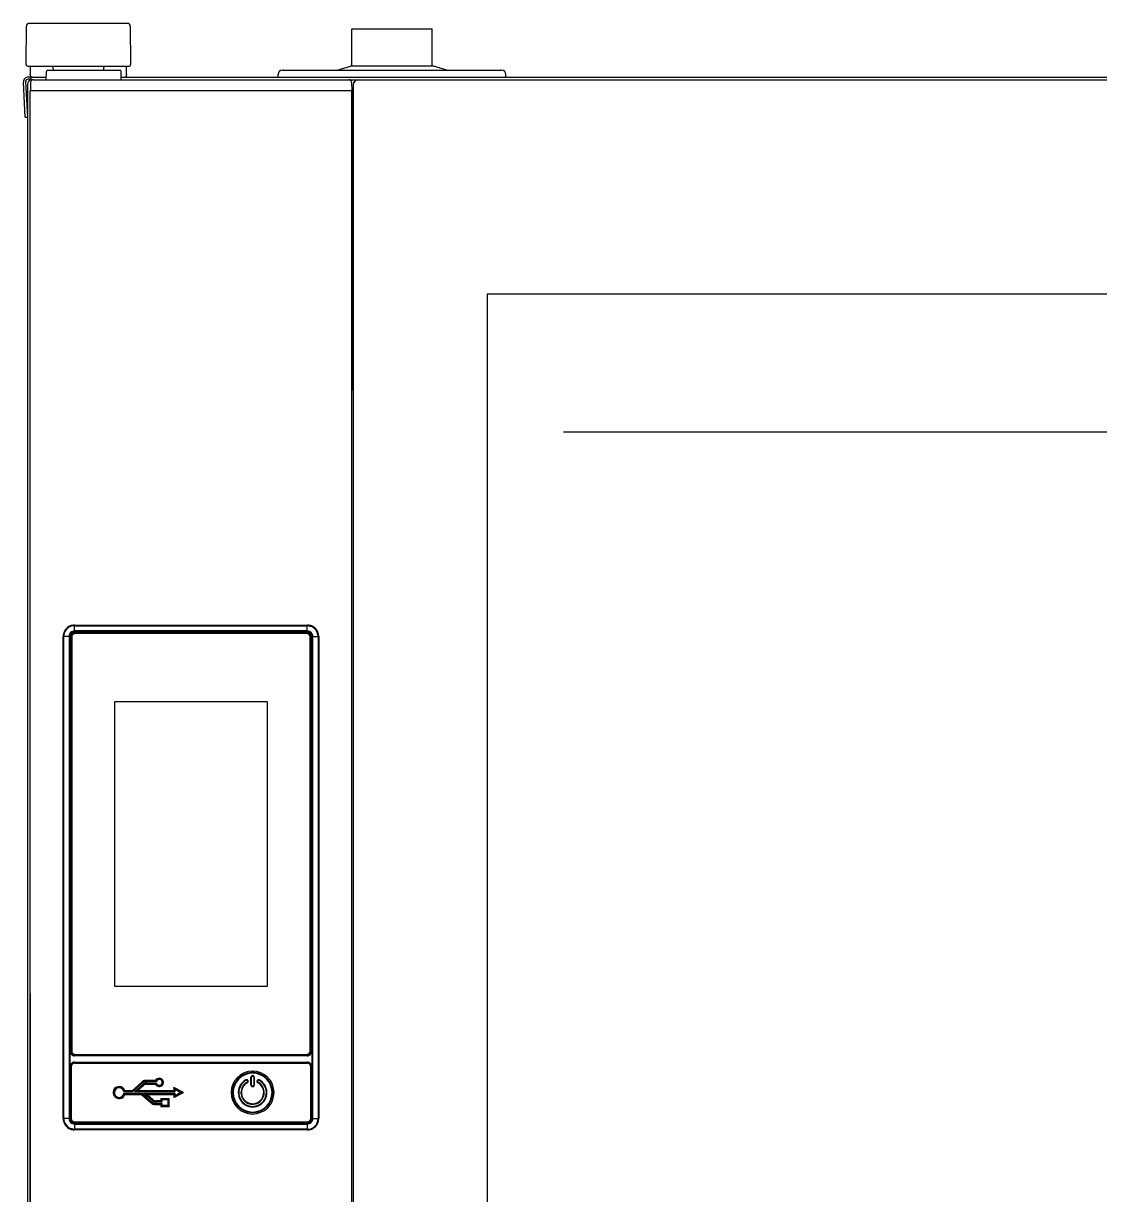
# Model space of a CAD drawing. Header units: millimetres. Extents: x 13025 to 18152, y 3757 to 7714.
# Drawn here: x 15912.5 to 16314, y 6126.8 to 6563.8 of the extents above; entities that cross this region are included whole.
import ezdxf

# ---------------------------------------------------------------- set-up
doc = ezdxf.new("R2010")
doc.units = ezdxf.units.MM
doc.header["$LTSCALE"] = 346.5
doc.layers.get('0').update_dxf_attribs({"linetype": 'CONTINUOUS'})
doc.layers.add('COSMETICHE', color=7, linetype='CONTINUOUS')
doc.layers.add('GEOM', color=7, linetype='CONTINUOUS')

msp = doc.modelspace()

# ---------------------------------------------------------------- linework, layer by layer
at = {"color": 7, "linetype": 'Continuous'}
for p, q in [((15951.34, 6563.8), (15914.58, 6563.8)), ((15913.46, 6548.8), (15913.58, 6562.81)), ((15952.34, 6562.81), (15952.46, 6548.8)), ((16034.96, 6547.8), (16034.96, 6561.8)), ((16034.96, 6561.8), (16064.96, 6561.8)), ((16064.96, 6547.8), (16064.96, 6561.8)), ((15913.47, 6548.52), (15913.46, 6548.8)), ((15914.22, 6547.8), (15951.7, 6547.8)), ((15914.96, 6547.8), (15914.96, 6545.4)), ((15921.51, 6546.3), (15948.41, 6546.3)), ((15923.48, 6547.32), (15923.5, 6546.3)), ((15942.42, 6546.3), (15942.43, 6547.32)), ((15950.96, 6545.4), (15950.96, 6547.8)), ((15952.46, 6548.8), (15952.45, 6548.52)), ((16008.96, 6546.3), (16090.96, 6546.3)), ((16029.46, 6546.3), (16034.46, 6547.8)), ((16065.46, 6547.8), (16034.46, 6547.8)), ((16070.46, 6546.3), (16065.46, 6547.8)), ((15913.15, 6528.8), (15912.46, 6541.9)), ((15913.26, 6541.95), (15913.95, 6528.84)), ((15915.72, 6543.8), (15914.26, 6543.8)), ((15915.26, 6543), (15914.26, 6543)), ((15914.96, 6545.4), (15914.96, 6544.8)), ((15914.97, 6544.52), (15914.96, 6544.8)), ((15915.12, 6541.81), (15915.09, 6538.8)), ((15915.26, 6543.8), (15915.26, 6542.28)), ((15915.26, 6543.8), (15915.26, 6542.28)), ((15915.72, 6543.8), (15920.98, 6543.8)), ((15916.12, 6542.8), (16711.91, 6542.8)), ((15920.96, 6542.8), (15921.01, 6545.81)), ((15948.96, 6542.8), (15948.91, 6545.81)), ((15948.94, 6543.8), (15950.2, 6543.8)), ((15950.2, 6543.8), (16713.66, 6543.8)), ((15950.96, 6544.8), (15950.95, 6544.52)), ((15950.96, 6545.07), (15950.96, 6545.4)), ((15950.96, 6544.8), (15950.96, 6545.07)), ((16007.46, 6543.8), (16007.46, 6544.8)), ((16034.91, 6541.81), (16034.96, 6538.8)), ((16092.46, 6543.8), (16092.46, 6544.8)), ((15913.96, 6541.1), (15913.96, 5618)), ((15914.96, 5657.8), (15914.96, 6538.8)), ((15914.96, 6538.8), (16034.96, 6538.8)), ((16034.96, 6538.8), (16034.96, 6426.8)), ((16034.96, 5657.8), (16034.96, 6538.8)), ((16035.46, 6540.8), (16035.46, 5655.8)), ((15913.15, 6528.8), (15913.95, 6528.84)), ((16085.46, 6462.8), (16085.46, 5733.8)), ((16542.46, 6462.8), (16085.46, 6462.8))]:
    msp.add_line(p, q, dxfattribs=at)
at = {"color": 2, "linetype": 'Continuous'}
msp.add_line((16113.96, 6411.4), (16513.96, 6411.4), dxfattribs=at)
at = {"color": 9, "linetype": 'Continuous'}
for p, q in [((15931.53, 6339.3), (15931.53, 6339.31)), ((15931.53, 6339.3), (16018.38, 6339.3)), ((15931.54, 6337.63), (15931.54, 6339.07)), ((15931.54, 6339.07), (16018.37, 6339.07)), ((15931.54, 6337.11), (15931.54, 6337.63)), ((15931.54, 6336.84), (15931.54, 6337.11)), ((16018.37, 6337.11), (15931.54, 6337.11)), ((16018.38, 6336.84), (15931.54, 6336.84)), ((15931.6, 6336.26), (15931.6, 6336.39)), ((15931.6, 6336.14), (15931.6, 6336.26)), ((16018.32, 6336.26), (16018.32, 6336.39)), ((16018.32, 6336.14), (16018.32, 6336.26)), ((16018.37, 6337.63), (16018.37, 6339.07)), ((16018.37, 6337.11), (16018.37, 6337.63)), ((16018.38, 6336.84), (16018.37, 6337.08)), ((16018.38, 6339.3), (16018.39, 6339.31)), ((15927.29, 6335.05), (15927.28, 6335.06)), ((15927.29, 6155.2), (15927.29, 6335.05)), ((15928.71, 6335.04), (15927.51, 6335.04)), ((15927.51, 6155.21), (15927.51, 6335.04)), ((15929.47, 6335.04), (15928.71, 6335.04)), ((15929.47, 6335.04), (15929.47, 6155.21)), ((15929.75, 6335.04), (15929.5, 6335.04)), ((15929.75, 6335.04), (15929.75, 6155.21)), ((15930.33, 6334.99), (15930.2, 6334.99)), ((15930.2, 6180.27), (15930.2, 6334.63)), ((15930.45, 6334.99), (15930.33, 6334.99)), ((16019.47, 6334.99), (16019.59, 6334.99)), ((16019.59, 6334.99), (16019.72, 6334.99)), ((16019.72, 6334.63), (16019.72, 6180.27)), ((16020.17, 6335.04), (16020.44, 6335.04)), ((16020.17, 6155.21), (16020.17, 6335.04)), ((16020.44, 6155.21), (16020.44, 6335.04)), ((16020.44, 6335.04), (16021.21, 6335.04)), ((16021.21, 6335.04), (16022.4, 6335.04)), ((16022.4, 6335.04), (16022.4, 6155.21)), ((16022.63, 6335.05), (16022.64, 6335.06)), ((16022.63, 6335.05), (16022.63, 6155.2)), ((15930.33, 6180.27), (15930.2, 6180.27)), ((15930.45, 6180.27), (15930.33, 6180.27)), ((15931.56, 6178.83), (15931.6, 6178.87)), ((15931.6, 6179.12), (15931.6, 6179)), ((15931.6, 6179), (15931.6, 6178.87)), ((16018.32, 6178.87), (15931.6, 6178.87)), ((16018.32, 6179.12), (16018.32, 6179)), ((16018.32, 6179), (16018.32, 6178.87)), ((16018.35, 6178.83), (16018.32, 6178.87)), ((15929.85, 6155.17), (15929.85, 6174.58)), ((15929.85, 6174.58), (15930.1, 6174.58)), ((15930.1, 6155.17), (15930.1, 6174.58)), ((15930.1, 6174.58), (15930.19, 6174.5)), ((15930.21, 6174.5), (15930.19, 6174.5)), ((15930.19, 6174.38), (15930.19, 6174.5)), ((15930.26, 6174.5), (15930.21, 6174.5)), ((15931.5, 6176.23), (16018.41, 6176.23)), ((15931.5, 6176.23), (15931.5, 6175.98)), ((15931.5, 6175.98), (15931.59, 6175.89)), ((15931.5, 6175.98), (16018.41, 6175.98)), ((15931.59, 6175.87), (15931.59, 6175.89)), ((15931.59, 6175.89), (15931.76, 6175.89)), ((15931.59, 6175.86), (15931.59, 6175.87)), ((15931.76, 6175.89), (16018.16, 6175.89)), ((16018.16, 6175.89), (16018.33, 6175.89)), ((16018.41, 6175.98), (16018.33, 6175.89)), ((16018.33, 6175.87), (16018.33, 6175.89)), ((16018.33, 6175.86), (16018.33, 6175.87)), ((16018.41, 6176.23), (16018.41, 6175.98)), ((16019.66, 6174.5), (16019.71, 6174.5)), ((16019.71, 6174.5), (16019.73, 6174.5)), ((16019.81, 6174.58), (16019.73, 6174.5)), ((16019.73, 6174.5), (16019.73, 6174.38)), ((16020.06, 6174.58), (16019.81, 6174.58)), ((16019.81, 6174.58), (16019.81, 6155.17)), ((16020.06, 6174.58), (16020.06, 6155.17)), ((15930.19, 6155.38), (15930.19, 6174.38)), ((16019.73, 6174.38), (16019.73, 6155.38)), ((15927.29, 6155.2), (15927.28, 6155.19)), ((15928.71, 6155.21), (15927.51, 6155.21)), ((15929.47, 6155.21), (15928.71, 6155.21)), ((15929.75, 6155.21), (15929.47, 6155.21)), ((15929.85, 6155.17), (15930.1, 6155.17)), ((15930.1, 6155.17), (15930.19, 6155.26)), ((15930.19, 6155.26), (15930.19, 6155.38)), ((15930.21, 6155.26), (15930.19, 6155.26)), ((15930.26, 6155.26), (15930.21, 6155.26)), ((15931.5, 6153.77), (15931.59, 6153.86)), ((15931.5, 6153.52), (15931.5, 6153.77)), ((16018.41, 6153.77), (15931.5, 6153.77)), ((16018.41, 6153.52), (15931.5, 6153.52)), ((15931.54, 6153.42), (16018.38, 6153.42)), ((15931.54, 6153.42), (15931.54, 6153.17)), ((15931.54, 6153.14), (15931.54, 6152.63)), ((15931.54, 6153.14), (16018.37, 6153.14)), ((15931.54, 6152.63), (15931.54, 6151.18)), ((15931.59, 6153.9), (15931.59, 6153.88)), ((15931.59, 6153.88), (15931.59, 6153.86)), ((15931.76, 6153.86), (15931.59, 6153.86)), ((16018.16, 6153.86), (15931.76, 6153.86)), ((16018.33, 6153.86), (16018.16, 6153.86)), ((16018.33, 6153.9), (16018.33, 6153.88)), ((16018.33, 6153.88), (16018.33, 6153.86)), ((16018.41, 6153.77), (16018.33, 6153.86)), ((16018.38, 6153.42), (16018.37, 6153.14)), ((16018.37, 6153.14), (16018.37, 6152.63)), ((16018.37, 6152.63), (16018.37, 6151.18)), ((16018.41, 6153.52), (16018.41, 6153.77)), ((16019.66, 6155.26), (16019.71, 6155.26)), ((16019.71, 6155.26), (16019.73, 6155.26)), ((16019.73, 6155.38), (16019.73, 6155.26)), ((16019.81, 6155.17), (16019.73, 6155.26)), ((16020.06, 6155.17), (16019.81, 6155.17)), ((16020.17, 6155.21), (16020.41, 6155.21)), ((16020.44, 6155.21), (16021.21, 6155.21)), ((16021.21, 6155.21), (16022.4, 6155.21)), ((16022.63, 6155.2), (16022.64, 6155.19)), ((16018.38, 6150.96), (15931.53, 6150.96)), ((15931.53, 6150.96), (15931.53, 6150.95)), ((16018.37, 6151.18), (15931.54, 6151.18)), ((16018.38, 6150.96), (16018.39, 6150.95))]:
    msp.add_line(p, q, dxfattribs=at)
for points in [[(16018.38, 6336.84), (16018.37, 6336.94), (16018.37, 6337.03), (16018.37, 6337.11)], [(15929.75, 6335.04), (15929.65, 6335.04), (15929.56, 6335.04), (15929.47, 6335.04)], [(15931.54, 6153.42), (15931.54, 6153.32), (15931.54, 6153.23), (15931.54, 6153.14)], [(16020.17, 6155.21), (16020.27, 6155.21), (16020.36, 6155.21), (16020.44, 6155.21)]]:
    msp.add_lwpolyline(points, dxfattribs=at)
at = {"color": 7, "linetype": 'Continuous'}
for centre, radius, start, end in [((15914.58, 6562.8), 1, 90, 179.5), ((15951.34, 6562.8), 1, 0.5, 90), ((15914.22, 6548.55), 0.75, 182, 270), ((15921.51, 6545.8), 0.5, 90, 179), ((15921.98, 6547.3), 1.5, 1, 19.6284), ((15943.93, 6547.3), 1.5, 160.3716, 179), ((15948.41, 6545.8), 0.5, 1, 90), ((15951.7, 6548.55), 0.75, 270, 358), ((16008.96, 6544.8), 1.5, 90, 180), ((16090.96, 6544.8), 1.5, 0, 90), ((15914.26, 6542), 1.8, 90, 183), ((15914.26, 6542), 1, 90, 183), ((15915.76, 6541.1), 1.8, 106.1281, 180), ((15915.72, 6544.55), 0.75, 182, 270), ((15916.12, 6541.8), 1, 90, 179.5), ((15950.2, 6544.55), 0.75, 270, 358), ((16033.91, 6541.8), 1, 1, 90), ((16037.46, 6540.8), 2, 90, 180), ((15997.96, 6164.88), 7.5, 0, 168.75), ((15997.96, 6164.88), 7.5, 0, 168.75), ((15997.96, 6164.88), 7.5, 168.75, 180), ((15997.96, 6164.88), 7.5, 168.75, 180), ((15997.96, 6164.88), 7.5, 180, 348.75), ((15997.96, 6164.88), 7.5, 348.75, 0), ((15997.96, 6164.88), 7.5, 348.75, 0)]:
    msp.add_arc(centre, radius, start, end, dxfattribs=at)
at = {"color": 9, "linetype": 'Continuous'}
for centre, radius, start, end in [((15931.54, 6335.05), 4.25, 162.8415, 168.0475), ((15931.55, 6335.05), 4.26, 153.0369, 162.8276), ((15931.55, 6335.04), 4.03, 98.9758, 171.4052), ((15931.54, 6335.05), 4.26, 144.2295, 153.0203), ((15931.54, 6335.05), 4.25, 137.9545, 144.2272), ((15931.54, 6335.04), 4.26, 131.0569, 137.9454), ((15931.54, 6335.05), 4.25, 124.2566, 131.0508), ((15931.54, 6335.05), 4.26, 118.4228, 124.2541), ((15931.54, 6335.04), 4.26, 107.3361, 118.4073), ((15931.54, 6335.05), 4.25, 102.0486, 107.3202), ((15931.54, 6335.04), 4.26, 92.4816, 102.0374), ((15931.55, 6335.04), 4.03, 90.0459, 98.9808), ((15931.54, 6335.06), 4.24, 90.0409, 92.4762), ((16018.32, 6334.98), 1.41, 72.4712, 89.924), ((16018.37, 6335.04), 4.03, 81.3986, 89.9555), ((16018.38, 6335.06), 4.24, 87.6693, 89.9597), ((16018.38, 6335.04), 4.26, 78.0579, 87.663), ((16018.38, 6335.05), 4.25, 72.8415, 78.0475), ((16018.38, 6335.04), 4.26, 63.0369, 72.8276), ((16018.38, 6335.04), 4.26, 54.2295, 63.0203), ((16018.37, 6335.04), 4.03, 8.9758, 61.0408), ((16018.38, 6335.05), 4.25, 47.9545, 54.2272), ((16018.37, 6335.04), 4.26, 41.0569, 47.9454), ((16018.38, 6335.05), 4.25, 34.2566, 41.0508), ((16018.38, 6335.05), 4.26, 28.4228, 34.2541), ((16018.37, 6335.05), 4.26, 17.3361, 28.4073), ((16018.38, 6335.05), 4.25, 12.0486, 17.3202), ((15931.55, 6335.05), 4.26, 168.0579, 177.663), ((15931.53, 6335.05), 4.24, 177.6693, 179.9597), ((15931.54, 6335.04), 4.03, 171.3986, 179.9555), ((15931.61, 6334.99), 1.41, 162.4712, 179.924), ((16018.37, 6335.04), 4.03, 0.0459, 8.9808), ((16018.37, 6335.05), 4.26, 2.4816, 12.0374), ((16018.39, 6335.05), 4.24, 0.0409, 2.4762), ((15931.6, 6180.28), 1.41, 252.4712, 269.924), ((16018.31, 6180.27), 1.41, 342.4712, 359.924), ((15931.5, 6174.58), 1.65, 89.9858, 180.0142), ((15931.51, 6174.58), 1.41, 165.3672, 179.9758), ((15931.59, 6174.49), 1.41, 90.0882, 108.9329), ((15931.5, 6174.58), 1.41, 90.0108, 103.7349), ((16018.32, 6174.49), 1.41, 73.6062, 89.9341), ((16018.42, 6174.58), 1.65, 359.9858, 90.0142), ((16018.41, 6174.58), 1.41, 75.3672, 89.9758), ((16018.32, 6174.49), 1.41, 0.0882, 18.9329), ((16018.41, 6174.58), 1.41, 0.0108, 13.7349), ((15997.96, 6164.88), 8, 0, 180), ((15997.96, 6164.88), 7.25, 0, 180), ((15997.96, 6164.88), 8, 180, 0), ((15997.96, 6164.88), 7.25, 180, 0), ((15931.53, 6155.21), 4.24, 180.0409, 182.4762), ((15931.55, 6155.21), 4.26, 182.4816, 192.0374), ((15931.54, 6155.21), 4.25, 192.0486, 197.3202), ((15931.55, 6155.21), 4.26, 197.3361, 208.4073), ((15931.54, 6155.22), 4.03, 180.0459, 188.9808), ((15931.55, 6155.22), 4.03, 188.9758, 241.0408), ((15931.54, 6155.21), 4.26, 208.4228, 214.2541), ((15931.54, 6155.21), 4.25, 214.2566, 221.0508), ((15931.5, 6155.17), 1.65, 179.9858, 270.0142), ((15931.51, 6155.17), 1.41, 180.0108, 193.7349), ((15931.6, 6155.26), 1.41, 180.0882, 198.9329), ((15931.5, 6155.18), 1.41, 255.3672, 269.9758), ((15931.59, 6155.27), 1.41, 253.6062, 269.9341), ((16018.32, 6155.27), 1.41, 270.0882, 288.9329), ((16018.42, 6155.17), 1.65, 269.9858, 0.0142), ((16018.41, 6155.18), 1.41, 270.0108, 283.7349), ((16018.37, 6155.22), 4.03, 278.9758, 351.4052), ((16018.41, 6155.17), 1.41, 345.3672, 359.9758), ((16018.38, 6155.21), 4.25, 317.9545, 324.2272), ((16018.38, 6155.21), 4.26, 324.2295, 333.0203), ((16018.37, 6155.21), 4.26, 333.0369, 342.8276), ((16018.37, 6155.22), 4.03, 351.3986, 359.9555), ((16018.38, 6155.21), 4.25, 342.8415, 348.0475), ((16018.37, 6155.21), 4.26, 348.0579, 357.663), ((16018.39, 6155.21), 4.24, 357.6693, 359.9597), ((15931.54, 6155.21), 4.26, 221.0569, 227.9454), ((15931.54, 6155.21), 4.25, 227.9545, 234.2272), ((15931.54, 6155.21), 4.26, 234.2295, 243.0203), ((15931.54, 6155.21), 4.26, 243.0369, 252.8276), ((15931.54, 6155.21), 4.25, 252.8415, 258.0475), ((15931.54, 6155.22), 4.26, 258.0579, 267.663), ((15931.55, 6155.21), 4.03, 261.3986, 269.9555), ((15931.54, 6155.2), 4.24, 267.6693, 269.9597), ((16018.37, 6155.21), 4.03, 270.0459, 278.9808), ((16018.38, 6155.2), 4.24, 270.0409, 272.4762), ((16018.38, 6155.22), 4.26, 272.4816, 282.0374), ((16018.38, 6155.21), 4.25, 282.0486, 287.3202), ((16018.38, 6155.21), 4.26, 287.3361, 298.4073), ((16018.38, 6155.21), 4.26, 298.4228, 304.2541), ((16018.38, 6155.21), 4.25, 304.2566, 311.0508), ((16018.37, 6155.21), 4.26, 311.0569, 317.9454)]:
    msp.add_arc(centre, radius, start, end, dxfattribs=at)
at = {"color": 7, "linetype": 'Continuous'}
for centre, major_axis, start_param, end_param in [((15931.53, 6335.06), (-3.01, 3.01), 0.52312, 0.784789), ((15931.53, 6335.06), (-3.01, 3.01), -0.523121, 0.52312), ((15931.53, 6335.06), (-3.01, 3.01), -0.784789, -0.523121), ((16018.39, 6335.06), (3.01, 3.01), 0.52312, 0.784789), ((16018.39, 6335.06), (3.01, 3.01), 5.760065, 6.806306), ((16018.39, 6335.06), (3.01, 3.01), 5.498396, 5.760065), ((15931.53, 6155.2), (3.01, 3.01), 2.356803, 2.618472), ((15931.53, 6155.2), (3.01, 3.01), 2.618472, 3.664713), ((16018.39, 6155.2), (-3.01, 3.01), 2.618472, 3.664713), ((16018.39, 6155.2), (-3.01, 3.01), 3.664713, 3.926382), ((15931.53, 6155.2), (3.01, 3.01), 3.664713, 3.926382), ((16018.39, 6155.2), (-3.01, 3.01), 2.356803, 2.618472)]:
    msp.add_ellipse(centre, major_axis=major_axis, ratio=0.998783, start_param=start_param, end_param=end_param, dxfattribs=at)
at = {"color": 9, "linetype": 'Continuous'}
for points, knots in [([(15931.54, 6337.11), (15931.02, 6337.11), (15929.92, 6336.67), (15929.47, 6335.57), (15929.47, 6335.04)], [0, 0, 0, 0, 0.500075, 1, 1, 1, 1]), ([(15931.54, 6336.84), (15931.08, 6336.84), (15930.13, 6336.46), (15929.74, 6335.5), (15929.75, 6335.04)], [0, 0, 0, 0, 0.500075, 1, 1, 1, 1]), ([(15931.53, 6339.3), (15931.54, 6339.29), (15931.53, 6339.21), (15931.54, 6339.14), (15931.54, 6339.07)], [0, 0, 0, 0, 0.081765, 1, 1, 1, 1]), ([(16018.38, 6339.3), (16018.37, 6339.28), (16018.39, 6339.2), (16018.37, 6339.13), (16018.37, 6339.07)], [0, 0, 0, 0, 0.284532, 1, 1, 1, 1]), ([(16020.44, 6335.04), (16020.44, 6335.57), (16020, 6336.67), (16018.9, 6337.11), (16018.37, 6337.11)], [0, 0, 0, 0, 0.500075, 1, 1, 1, 1]), ([(16020.17, 6335.04), (16020.17, 6335.5), (16019.79, 6336.46), (16018.83, 6336.84), (16018.38, 6336.84)], [0, 0, 0, 0, 0.500075, 1, 1, 1, 1]), ([(15927.29, 6335.05), (15927.3, 6335.04), (15927.39, 6335.06), (15927.46, 6335.04), (15927.51, 6335.04)], [0, 0, 0, 0, 0.284532, 1, 1, 1, 1]), ([(16022.63, 6335.05), (16022.63, 6335.05), (16022.55, 6335.05), (16022.47, 6335.04), (16022.4, 6335.04)], [0, 0, 0, 0, 0.081765, 1, 1, 1, 1]), ([(15927.29, 6155.2), (15927.29, 6155.21), (15927.37, 6155.2), (15927.44, 6155.21), (15927.51, 6155.21)], [0, 0, 0, 0, 0.081765, 1, 1, 1, 1]), ([(15929.47, 6155.21), (15929.47, 6154.68), (15929.92, 6153.59), (15931.02, 6153.14), (15931.54, 6153.14)], [0, 0, 0, 0, 0.500075, 1, 1, 1, 1]), ([(15929.75, 6155.21), (15929.74, 6154.75), (15930.13, 6153.8), (15931.08, 6153.41), (15931.54, 6153.42)], [0, 0, 0, 0, 0.500075, 1, 1, 1, 1]), ([(16018.37, 6153.14), (16018.9, 6153.14), (16020, 6153.59), (16020.44, 6154.68), (16020.44, 6155.21)], [0, 0, 0, 0, 0.500075, 1, 1, 1, 1]), ([(16018.38, 6153.42), (16018.83, 6153.41), (16019.79, 6153.8), (16020.17, 6154.75), (16020.17, 6155.21)], [0, 0, 0, 0, 0.500075, 1, 1, 1, 1]), ([(16022.63, 6155.2), (16022.61, 6155.22), (16022.53, 6155.2), (16022.46, 6155.21), (16022.4, 6155.21)], [0, 0, 0, 0, 0.284532, 1, 1, 1, 1]), ([(15931.53, 6150.96), (15931.55, 6150.97), (15931.53, 6151.06), (15931.54, 6151.13), (15931.54, 6151.18)], [0, 0, 0, 0, 0.284532, 1, 1, 1, 1]), ([(16018.38, 6150.96), (16018.38, 6150.96), (16018.38, 6151.04), (16018.38, 6151.11), (16018.37, 6151.18)], [0, 0, 0, 0, 0.081765, 1, 1, 1, 1])]:
    msp.add_open_spline(points, degree=3, knots=knots, dxfattribs=at)
for points in [[(15930.27, 6335.41), (15930.37, 6335.73), (15930.6, 6336.02), (15930.89, 6336.19)], [(15930.89, 6336.19), (15931.1, 6336.32), (15931.35, 6336.39), (15931.6, 6336.39)], [(16018.74, 6336.32), (16019.06, 6336.22), (16019.35, 6335.98), (16019.52, 6335.7)], [(16018.97, 6339.03), (16019.44, 6338.96), (16019.91, 6338.8), (16020.32, 6338.57)], [(15930.45, 6334.99), (15930.45, 6335.21), (15930.52, 6335.43), (15930.64, 6335.62)], [(15930.64, 6335.62), (15930.73, 6335.76), (15930.87, 6335.89), (15931.02, 6335.98)], [(15931.02, 6335.98), (15931.19, 6336.08), (15931.4, 6336.14), (15931.6, 6336.14)], [(16018.32, 6336.14), (16018.54, 6336.14), (16018.76, 6336.07), (16018.95, 6335.95)], [(16018.95, 6335.95), (16019.09, 6335.85), (16019.22, 6335.72), (16019.31, 6335.57)], [(16019.31, 6335.57), (16019.41, 6335.4), (16019.47, 6335.19), (16019.47, 6334.99)], [(16019.52, 6335.7), (16019.65, 6335.49), (16019.72, 6335.23), (16019.72, 6334.99)], [(15930.39, 6179.56), (15930.27, 6179.77), (15930.2, 6180.02), (15930.2, 6180.27)], [(15931.18, 6178.93), (15930.86, 6179.04), (15930.56, 6179.27), (15930.39, 6179.56)], [(15930.61, 6179.68), (15930.51, 6179.86), (15930.45, 6180.07), (15930.45, 6180.27)], [(15930.97, 6179.31), (15930.82, 6179.4), (15930.7, 6179.53), (15930.61, 6179.68)], [(15931.6, 6179.12), (15931.38, 6179.12), (15931.15, 6179.19), (15930.97, 6179.31)], [(16018.9, 6179.28), (16018.73, 6179.18), (16018.52, 6179.12), (16018.32, 6179.12)], [(16019.03, 6179.06), (16018.82, 6178.94), (16018.56, 6178.87), (16018.32, 6178.87)], [(16019.28, 6179.64), (16019.18, 6179.49), (16019.05, 6179.37), (16018.9, 6179.28)], [(16019.65, 6179.85), (16019.55, 6179.53), (16019.32, 6179.23), (16019.03, 6179.06)], [(16019.47, 6180.27), (16019.47, 6180.05), (16019.4, 6179.82), (16019.28, 6179.64)], [(15930.15, 6174.94), (15930.27, 6175.4), (15930.71, 6175.83), (15931.17, 6175.94)], [(15930.19, 6174.5), (15930.19, 6174.7), (15930.24, 6174.91), (15930.33, 6175.09)], [(15930.33, 6175.09), (15930.48, 6175.42), (15930.79, 6175.7), (15931.14, 6175.82)], [(16018.72, 6175.84), (16019.13, 6175.72), (16019.51, 6175.35), (16019.65, 6174.95)], [(16018.77, 6175.94), (16019.23, 6175.82), (16019.66, 6175.38), (16019.77, 6174.92)], [(15931.15, 6153.82), (15930.69, 6153.94), (15930.26, 6154.37), (15930.14, 6154.84)], [(15931.2, 6153.92), (15930.79, 6154.04), (15930.41, 6154.4), (15930.27, 6154.8)], [(16019.77, 6154.82), (16019.65, 6154.36), (16019.21, 6153.93), (16018.75, 6153.81)], [(16019.59, 6154.66), (16019.44, 6154.34), (16019.13, 6154.06), (16018.78, 6153.94)], [(16019.73, 6155.26), (16019.73, 6155.06), (16019.68, 6154.85), (16019.59, 6154.66)], [(15930.94, 6151.23), (15930.47, 6151.3), (15930.01, 6151.46), (15929.59, 6151.69)]]:
    msp.add_open_spline(points, degree=3, dxfattribs=at)
at = {"layer": 'COSMETICHE', "color": 7, "linetype": 'Continuous'}
msp.add_line((15914.96, 6201.8), (15914.96, 5994.8), dxfattribs=at)
at = {"layer": 'GEOM', "color": 9, "linetype": 'Continuous'}
for p, q in [((15931.56, 6336.67), (16018.35, 6336.67)), ((15931.56, 6336.67), (15931.56, 6336.42)), ((15931.56, 6336.42), (16018.35, 6336.42)), ((16018.35, 6336.67), (16018.35, 6336.42)), ((15929.92, 6180.23), (15929.92, 6335.02)), ((15929.92, 6335.02), (15930.16, 6335.02)), ((15930.16, 6180.23), (15930.16, 6335.02)), ((16019.75, 6335.02), (16019.75, 6180.23)), ((16020, 6335.02), (16019.75, 6335.02)), ((16020, 6335.02), (16020, 6180.23)), ((15929.92, 6180.23), (15930.16, 6180.23)), ((16018.35, 6178.83), (15931.56, 6178.83)), ((15931.56, 6178.58), (15931.56, 6178.83)), ((16018.35, 6178.58), (15931.56, 6178.58)), ((16018.35, 6178.58), (16018.35, 6178.83)), ((15997.36, 6167.63), (15997.36, 6170.63)), ((15997.36, 6170.63), (15997.46, 6170.63)), ((15997.56, 6170.63), (15997.46, 6170.63)), ((15997.56, 6167.63), (15997.56, 6170.63)), ((15998.36, 6170.63), (15998.46, 6170.63)), ((15998.36, 6170.63), (15998.36, 6167.63)), ((15998.56, 6170.63), (15998.46, 6170.63)), ((15998.56, 6170.63), (15998.56, 6167.63)), ((15956.59, 6168.8), (15952.98, 6165.57)), ((15956.75, 6168.63), (15953.07, 6165.34)), ((15956.9, 6168.46), (15953.15, 6165.11)), ((15953.88, 6165.11), (15956.97, 6167.87)), ((15954.48, 6165.34), (15957.12, 6167.7)), ((15955.08, 6165.57), (15957.27, 6167.53)), ((15956.59, 6168.8), (15956.75, 6168.63)), ((15956.9, 6168.46), (15956.75, 6168.63)), ((15956.97, 6167.87), (15957.12, 6167.7)), ((15957.27, 6167.53), (15957.12, 6167.7)), ((15958.09, 6169.38), (15958.09, 6169.15)), ((15961.77, 6169.38), (15958.09, 6169.38)), ((15958.09, 6168.92), (15958.09, 6169.15)), ((15961.92, 6169.15), (15958.09, 6169.15)), ((15962.08, 6168.92), (15958.09, 6168.92)), ((15958.44, 6168.44), (15958.44, 6168.21)), ((15958.44, 6168.44), (15962.08, 6168.44)), ((15958.44, 6167.98), (15958.44, 6168.21)), ((15958.44, 6168.21), (15961.92, 6168.21)), ((15958.44, 6167.98), (15961.77, 6167.98)), ((15972.12, 6164.88), (15968.53, 6166.73)), ((15968.53, 6166.73), (15968.53, 6165.57)), ((15968.75, 6166.36), (15968.75, 6165.34)), ((15971.62, 6164.88), (15968.75, 6166.36)), ((15968.98, 6165.98), (15968.98, 6165.11)), ((15971.12, 6164.88), (15968.98, 6165.98)), ((15995.49, 6169.62), (15995.53, 6169.53)), ((15995.58, 6169.45), (15995.53, 6169.53)), ((15995.95, 6168.74), (15996, 6168.65)), ((15996.04, 6168.56), (15996, 6168.65)), ((15997.36, 6167.63), (15997.46, 6167.63)), ((15997.56, 6167.63), (15997.46, 6167.63)), ((15998.36, 6167.63), (15998.46, 6167.63)), ((15998.56, 6167.63), (15998.46, 6167.63)), ((15999.88, 6168.56), (15999.92, 6168.65)), ((15999.97, 6168.74), (15999.92, 6168.65)), ((16000.34, 6169.45), (16000.38, 6169.53)), ((16000.43, 6169.62), (16000.38, 6169.53)), ((15953.15, 6165.11), (15949.95, 6165.11)), ((15949.95, 6164.63), (15956.7, 6164.63)), ((15953.07, 6165.34), (15950.14, 6165.34)), ((15950.14, 6164.4), (15956.61, 6164.4)), ((15950.31, 6164.17), (15956.53, 6164.17)), ((15952.98, 6165.57), (15950.32, 6165.57)), ((15968.98, 6165.11), (15953.88, 6165.11)), ((15968.75, 6165.34), (15954.48, 6165.34)), ((15968.53, 6165.57), (15955.08, 6165.57)), ((15956.53, 6164.17), (15960.09, 6161)), ((15956.61, 6164.4), (15960.24, 6161.17)), ((15956.7, 6164.63), (15960.39, 6161.34)), ((15957.43, 6164.63), (15968.98, 6164.63)), ((15960.46, 6161.93), (15957.43, 6164.63)), ((15960.61, 6162.1), (15958.03, 6164.4)), ((15958.03, 6164.4), (15968.75, 6164.4)), ((15960.76, 6162.27), (15958.63, 6164.17)), ((15958.63, 6164.17), (15968.53, 6164.17)), ((15960.46, 6161.93), (15960.61, 6162.1)), ((15960.76, 6162.27), (15960.61, 6162.1)), ((15963.67, 6161.83), (15961.93, 6161.83)), ((15961.93, 6161.83), (15961.93, 6161.6)), ((15961.93, 6161.37), (15961.93, 6161.6)), ((15963.9, 6161.6), (15961.93, 6161.6)), ((15964.12, 6161.37), (15961.93, 6161.37)), ((15966.87, 6162.58), (15963.67, 6162.58)), ((15963.67, 6162.58), (15963.67, 6161.83)), ((15966.64, 6162.35), (15963.9, 6162.35)), ((15963.9, 6162.35), (15963.9, 6161.6)), ((15964.12, 6162.12), (15964.12, 6161.37)), ((15966.41, 6162.12), (15964.12, 6162.12)), ((15966.41, 6160.14), (15966.41, 6162.12)), ((15966.64, 6159.91), (15966.64, 6162.35)), ((15966.87, 6159.68), (15966.87, 6162.58)), ((15968.53, 6163.01), (15972.12, 6164.88)), ((15968.53, 6164.17), (15968.53, 6163.01)), ((15968.75, 6163.39), (15971.62, 6164.88)), ((15968.75, 6164.4), (15968.75, 6163.39)), ((15968.98, 6163.77), (15971.12, 6164.88)), ((15968.98, 6164.63), (15968.98, 6163.77)), ((15960.09, 6161), (15960.24, 6161.17)), ((15960.39, 6161.34), (15960.24, 6161.17)), ((15961.59, 6160.89), (15961.59, 6160.66)), ((15961.59, 6160.89), (15964.12, 6160.89)), ((15961.59, 6160.66), (15963.9, 6160.66)), ((15961.59, 6160.43), (15961.59, 6160.66)), ((15961.59, 6160.43), (15963.67, 6160.43)), ((15963.67, 6160.43), (15963.67, 6159.68)), ((15963.67, 6159.68), (15966.87, 6159.68)), ((15963.9, 6160.66), (15963.9, 6159.91)), ((15963.9, 6159.91), (15966.64, 6159.91)), ((15964.12, 6160.89), (15964.12, 6160.14)), ((15964.12, 6160.14), (15966.41, 6160.14))]:
    msp.add_line(p, q, dxfattribs=at)
at = {"layer": 'GEOM', "color": 7, "linetype": 'Continuous'}
for p, q in [((15930.46, 6334.93), (15930.46, 6180.33)), ((16018.26, 6336.13), (15931.66, 6336.13)), ((16019.46, 6180.33), (16019.46, 6334.93)), ((16003.46, 6310.63), (15946.46, 6310.63)), ((15946.46, 6310.63), (15946.46, 6204.63)), ((16003.46, 6204.63), (16003.46, 6310.63)), ((15946.46, 6204.63), (16003.46, 6204.63)), ((15931.66, 6179.13), (16018.26, 6179.13)), ((16018.16, 6175.88), (15931.76, 6175.88)), ((15930.26, 6174.38), (15930.26, 6155.38)), ((15997.46, 6169.85), (15997.46, 6170.63)), ((15998.46, 6170.63), (15998.46, 6169.85)), ((16019.66, 6155.38), (16019.66, 6174.38)), ((15968.75, 6166.36), (15968.53, 6166.73)), ((15968.75, 6166.36), (15968.98, 6165.98)), ((15997.46, 6167.63), (15997.46, 6169.85)), ((15998.46, 6169.85), (15998.46, 6167.63)), ((15953.07, 6165.34), (15952.98, 6165.57)), ((15953.07, 6165.34), (15953.15, 6165.11)), ((15954.48, 6165.34), (15953.88, 6165.11)), ((15954.48, 6165.34), (15955.08, 6165.57)), ((15956.61, 6164.4), (15956.53, 6164.17)), ((15956.61, 6164.4), (15956.7, 6164.63)), ((15958.03, 6164.4), (15957.43, 6164.63)), ((15958.03, 6164.4), (15958.63, 6164.17)), ((15963.9, 6162.35), (15963.67, 6162.58)), ((15963.9, 6161.6), (15963.67, 6161.83)), ((15963.9, 6162.35), (15964.12, 6162.12)), ((15963.9, 6161.6), (15964.12, 6161.37)), ((15966.64, 6162.35), (15966.41, 6162.12)), ((15966.64, 6162.35), (15966.87, 6162.58)), ((15968.75, 6165.34), (15968.53, 6165.57)), ((15968.75, 6164.4), (15968.53, 6164.17)), ((15968.75, 6163.39), (15968.53, 6163.01)), ((15968.75, 6165.34), (15968.98, 6165.11)), ((15968.75, 6164.4), (15968.98, 6164.63)), ((15968.75, 6163.39), (15968.98, 6163.77)), ((15971.62, 6164.88), (15971.12, 6164.88)), ((15971.62, 6164.88), (15972.12, 6164.88)), ((15963.9, 6160.66), (15963.67, 6160.43)), ((15963.9, 6159.91), (15963.67, 6159.68)), ((15963.9, 6160.66), (15964.12, 6160.89)), ((15963.9, 6159.91), (15964.12, 6160.14)), ((15966.64, 6159.91), (15966.41, 6160.14)), ((15966.64, 6159.91), (15966.87, 6159.68)), ((15931.76, 6153.88), (16018.16, 6153.88))]:
    msp.add_line(p, q, dxfattribs=at)
for points in [[(15968.75, 6166.36), (15968.73, 6166.4), (15968.7, 6166.45), (15968.66, 6166.51), (15968.62, 6166.58), (15968.57, 6166.65), (15968.53, 6166.73)], [(15968.75, 6166.36), (15968.79, 6166.31), (15968.82, 6166.24), (15968.87, 6166.16), (15968.93, 6166.08), (15968.98, 6165.98)], [(15953.07, 6165.34), (15953.05, 6165.4), (15953.02, 6165.48), (15952.98, 6165.57)], [(15953.07, 6165.34), (15953.09, 6165.29), (15953.12, 6165.21), (15953.15, 6165.11)], [(15954.48, 6165.34), (15954.43, 6165.32), (15954.37, 6165.3), (15954.31, 6165.28), (15954.23, 6165.25), (15954.15, 6165.22), (15954.06, 6165.18), (15953.97, 6165.15), (15953.88, 6165.11)], [(15954.48, 6165.34), (15954.53, 6165.36), (15954.59, 6165.38), (15954.65, 6165.41), (15954.72, 6165.44), (15954.8, 6165.47), (15954.89, 6165.5), (15954.98, 6165.53), (15955.08, 6165.57)], [(15956.61, 6164.4), (15956.59, 6164.35), (15956.56, 6164.27), (15956.53, 6164.17)], [(15956.61, 6164.4), (15956.63, 6164.45), (15956.67, 6164.53), (15956.7, 6164.63)], [(15958.03, 6164.4), (15957.98, 6164.42), (15957.92, 6164.44), (15957.86, 6164.47), (15957.78, 6164.5), (15957.7, 6164.53), (15957.61, 6164.56), (15957.51, 6164.6), (15957.43, 6164.63)], [(15958.03, 6164.4), (15958.08, 6164.38), (15958.14, 6164.36), (15958.2, 6164.34), (15958.27, 6164.31), (15958.35, 6164.28), (15958.44, 6164.25), (15958.53, 6164.21), (15958.63, 6164.17)], [(15963.9, 6162.35), (15963.86, 6162.39), (15963.8, 6162.44), (15963.74, 6162.5), (15963.67, 6162.58)], [(15963.9, 6161.6), (15963.86, 6161.64), (15963.8, 6161.69), (15963.74, 6161.75), (15963.67, 6161.83)], [(15963.9, 6162.35), (15963.95, 6162.29), (15964.03, 6162.22), (15964.12, 6162.12)], [(15963.9, 6161.6), (15963.95, 6161.54), (15964.03, 6161.47), (15964.12, 6161.37)], [(15966.64, 6162.35), (15966.58, 6162.29), (15966.5, 6162.22), (15966.41, 6162.12)], [(15966.64, 6162.35), (15966.67, 6162.39), (15966.73, 6162.44), (15966.79, 6162.5), (15966.87, 6162.58)], [(15968.75, 6165.34), (15968.72, 6165.38), (15968.66, 6165.43), (15968.6, 6165.5), (15968.53, 6165.57)], [(15968.75, 6164.4), (15968.72, 6164.36), (15968.66, 6164.31), (15968.6, 6164.25), (15968.53, 6164.17)], [(15968.75, 6163.39), (15968.73, 6163.35), (15968.7, 6163.29), (15968.66, 6163.23), (15968.62, 6163.17), (15968.57, 6163.09), (15968.53, 6163.01)], [(15968.75, 6165.34), (15968.81, 6165.29), (15968.89, 6165.21), (15968.98, 6165.11)], [(15968.75, 6164.4), (15968.81, 6164.45), (15968.89, 6164.53), (15968.98, 6164.63)], [(15968.75, 6163.39), (15968.79, 6163.44), (15968.82, 6163.5), (15968.87, 6163.58), (15968.93, 6163.67), (15968.98, 6163.77)], [(15971.62, 6164.88), (15971.57, 6164.88), (15971.5, 6164.88), (15971.42, 6164.88), (15971.33, 6164.88), (15971.23, 6164.88), (15971.12, 6164.88)], [(15971.62, 6164.88), (15971.67, 6164.88), (15971.73, 6164.88), (15971.79, 6164.88), (15971.86, 6164.88), (15971.94, 6164.88), (15972.03, 6164.88), (15972.12, 6164.88)], [(15963.9, 6160.66), (15963.86, 6160.62), (15963.8, 6160.57), (15963.74, 6160.5), (15963.67, 6160.43)], [(15963.9, 6159.91), (15963.86, 6159.87), (15963.8, 6159.82), (15963.74, 6159.75), (15963.67, 6159.68)], [(15963.9, 6160.66), (15963.95, 6160.71), (15964.03, 6160.79), (15964.12, 6160.89)], [(15963.9, 6159.91), (15963.95, 6159.96), (15964.03, 6160.04), (15964.12, 6160.14)], [(15966.64, 6159.91), (15966.58, 6159.96), (15966.5, 6160.04), (15966.41, 6160.14)], [(15966.64, 6159.91), (15966.67, 6159.87), (15966.73, 6159.82), (15966.79, 6159.75), (15966.87, 6159.68)]]:
    msp.add_lwpolyline(points, dxfattribs=at)
at = {"layer": 'GEOM', "color": 9, "linetype": 'Continuous'}
for centre, radius, start, end in [((15931.56, 6335.02), 1.65, 89.9858, 180.0142), ((16018.35, 6335.02), 1.65, 359.9858, 90.0142), ((15931.56, 6180.23), 1.65, 179.9858, 270.0142), ((16018.35, 6180.23), 1.65, 269.9858, 0.0142), ((15963.15, 6168.68), 1.55, 319.7222, 153.1528), ((15997.96, 6170.63), 0.6, 160.2932, 178.3143), ((15997.96, 6170.63), 0.6, 178.3143, 180), ((15997.96, 6170.63), 0.6, 19.8842, 160.2932), ((15997.96, 6170.63), 0.4, 157.837, 180), ((15997.96, 6170.63), 0.4, 22.1605, 157.837), ((15997.96, 6170.63), 0.4, 0, 22.1605), ((15997.96, 6170.63), 0.6, 1.7071, 19.8842), ((15997.96, 6170.63), 0.6, 0, 1.7071), ((15948.18, 6164.88), 2.25, 156.7507, 341.7239), ((15948.18, 6164.88), 2.25, 17.9765, 156.7507), ((15948.18, 6164.88), 2.02, 13.3111, 156.0477), ((15948.18, 6164.88), 1.79, 7.5736, 195.4537), ((15958.09, 6167.13), 2.25, 90, 131.8103), ((15958.09, 6167.13), 2.02, 90, 131.8103), ((15958.09, 6167.13), 1.79, 90, 131.8103), ((15958.44, 6166.23), 2.21, 90, 131.8103), ((15958.44, 6166.23), 1.98, 90, 131.8103), ((15958.44, 6166.23), 1.75, 90, 131.8103), ((15963.15, 6168.68), 1.55, 206.8472, 319.7222), ((15963.15, 6168.68), 1.32, 324.641, 159.1155), ((15963.15, 6168.68), 1.32, 200.8845, 324.641), ((15963.15, 6168.68), 1.09, 26.3462, 167.2071), ((15963.15, 6168.68), 1.09, 192.7929, 26.3462), ((15997.96, 6164.88), 5.35, 117.5, 239.4779), ((15997.96, 6164.88), 5.15, 117.5, 239.4783), ((15997.96, 6164.88), 4.35, 117.5, 307.981), ((15997.96, 6164.88), 4.15, 117.5, 303.1784), ((15997.96, 6164.88), 5.35, 239.6126, 62.5), ((15997.96, 6164.88), 5.15, 239.4783, 62.5), ((15995.77, 6169.09), 0.6, 115.8143, 117.5), ((15995.77, 6169.09), 0.6, 97.7931, 115.8143), ((15995.77, 6169.09), 0.4, 95.337, 117.5), ((15995.77, 6169.09), 0.6, 317.384, 97.7931), ((15995.77, 6169.09), 0.4, 319.6605, 95.337), ((15995.77, 6169.09), 0.4, 297.5, 319.6605), ((15995.77, 6169.09), 0.6, 297.5, 317.384), ((15997.96, 6167.63), 0.6, 180, 181.7071), ((15997.96, 6167.63), 0.6, 181.7071, 199.8842), ((15997.96, 6167.63), 0.6, 199.8842, 340.2932), ((15997.96, 6167.63), 0.4, 180, 202.1605), ((15997.96, 6167.63), 0.4, 202.1605, 337.837), ((15997.96, 6167.63), 0.4, 337.837, 0), ((15997.96, 6167.63), 0.6, 340.2932, 358.3143), ((15997.96, 6167.63), 0.6, 358.3143, 0), ((16000.15, 6169.09), 0.6, 82.384, 222.7931), ((16000.15, 6169.09), 0.6, 222.7931, 240.8143), ((16000.15, 6169.09), 0.4, 84.6605, 220.337), ((16000.15, 6169.09), 0.4, 220.337, 242.5), ((16000.15, 6169.09), 0.6, 240.8143, 242.5), ((15997.96, 6164.88), 4.15, 308.0734, 62.5), ((15997.96, 6164.88), 4.35, 308.1559, 62.5), ((16000.15, 6169.09), 0.4, 62.5, 84.6605), ((16000.15, 6169.09), 0.6, 62.5, 82.384), ((15948.18, 6164.88), 2.02, 156.0477, 346.363), ((15948.18, 6164.88), 1.79, 195.4537, 352.0655), ((15961.93, 6163.58), 2.21, 228.2874, 270), ((15961.93, 6163.58), 1.98, 228.2874, 270), ((15961.93, 6163.58), 1.75, 228.2874, 270), ((15997.96, 6164.88), 4.15, 303.1784, 308.0734), ((15997.96, 6164.88), 4.35, 307.981, 308.1559), ((15961.59, 6162.68), 2.25, 228.2874, 270), ((15961.59, 6162.68), 2.02, 228.2874, 270), ((15961.59, 6162.68), 1.79, 228.2874, 270), ((15997.96, 6164.88), 5.35, 239.4779, 239.6126)]:
    msp.add_arc(centre, radius, start, end, dxfattribs=at)
at = {"layer": 'GEOM', "color": 7, "linetype": 'Continuous'}
for centre, radius, start, end in [((15931.66, 6334.93), 1.2, 90, 180), ((16018.26, 6334.93), 1.2, 0, 90), ((15931.66, 6180.33), 1.2, 180, 270), ((16018.26, 6180.33), 1.2, 270, 0), ((15931.76, 6174.38), 1.5, 165, 180), ((15931.76, 6174.38), 1.5, 150, 165), ((15931.76, 6174.38), 1.5, 135, 150), ((15931.76, 6174.38), 1.5, 120, 135), ((15931.76, 6174.38), 1.5, 105, 120), ((15931.76, 6174.38), 1.5, 90, 105), ((16018.16, 6174.38), 1.5, 75, 90), ((16018.16, 6174.38), 1.5, 60, 75), ((16018.16, 6174.38), 1.5, 45, 60), ((16018.16, 6174.38), 1.5, 30, 45), ((16018.16, 6174.38), 1.5, 15, 30), ((16018.16, 6174.38), 1.5, 0, 15), ((15997.96, 6170.63), 0.5, 157.5001, 177.75), ((15997.96, 6170.63), 0.5, 177.75, 180), ((15997.96, 6170.63), 0.5, 149.6784, 157.5001), ((15997.96, 6170.63), 0.5, 135.0002, 149.6784), ((15997.96, 6170.63), 0.5, 125.5743, 135.0002), ((15997.96, 6170.63), 0.5, 112.5003, 125.5743), ((15997.96, 6170.63), 0.5, 101.6638, 112.5003), ((15997.96, 6170.63), 0.5, 90.0004, 101.6638), ((15997.96, 6170.63), 0.5, 81.6266, 90.0004), ((15997.96, 6170.63), 0.5, 67.5006, 81.6266), ((15997.96, 6170.63), 0.5, 52.4048, 67.5006), ((15997.96, 6170.63), 0.5, 45.0004, 52.4048), ((15997.96, 6170.63), 0.5, 22.5, 45.0004), ((15997.96, 6170.63), 0.5, 2.2499, 22.5), ((15997.96, 6170.63), 0.5, 0, 2.2499), ((15997.96, 6164.88), 5.25, 129.7, 227.3), ((15997.96, 6164.88), 4.25, 130.2083, 292.0979), ((15997.96, 6164.88), 5.25, 117.5, 129.7), ((15997.96, 6164.88), 4.25, 117.5, 130.2083), ((15997.96, 6164.88), 4.25, 117.5, 130.2083), ((15995.77, 6169.09), 0.5, 115.25, 117.5), ((15995.77, 6169.09), 0.5, 95.0001, 115.25), ((15995.77, 6169.09), 0.5, 87.1797, 95.0001), ((15995.77, 6169.09), 0.5, 72.5002, 87.1797), ((15995.77, 6169.09), 0.5, 63.0722, 72.5002), ((15995.77, 6169.09), 0.5, 51.7797, 63.0722), ((15995.77, 6169.09), 0.5, 297.5, 299.7499), ((15995.77, 6169.09), 0.5, 299.7499, 320), ((15995.77, 6169.09), 0.5, 50.0003, 51.7797), ((15995.77, 6169.09), 0.5, 39.1712, 50.0003), ((15995.77, 6169.09), 0.5, 27.5004, 39.1712), ((15995.77, 6169.09), 0.5, 320, 342.5004), ((15995.77, 6169.09), 0.5, 19.1159, 27.5004), ((15995.77, 6169.09), 0.5, 5.0006, 19.1159), ((15995.77, 6169.09), 0.5, 342.5004, 349.9348), ((15995.77, 6169.09), 0.5, 349.9348, 5.0006), ((15997.96, 6164.88), 5.25, 263.9, 50.3), ((15997.96, 6167.63), 0.5, 180, 182.2499), ((15997.96, 6167.63), 0.5, 182.2499, 202.5), ((15997.96, 6167.63), 0.5, 202.5, 217.7321), ((15997.96, 6167.63), 0.5, 217.7321, 225.0004), ((15997.96, 6167.63), 0.5, 225.0004, 232.4048), ((15997.96, 6167.63), 0.5, 232.4048, 247.5006), ((15997.96, 6167.63), 0.5, 247.5006, 261.6266), ((15997.96, 6167.63), 0.5, 261.6266, 270.0004), ((15997.96, 6167.63), 0.5, 270.0004, 281.6638), ((15997.96, 6167.63), 0.5, 281.6638, 292.5003), ((15997.96, 6167.63), 0.5, 292.5003, 305.5743), ((15997.96, 6167.63), 0.5, 305.5743, 315.0002), ((15997.96, 6167.63), 0.5, 315.0002, 322.268), ((15997.96, 6167.63), 0.5, 322.268, 329.6784), ((15997.96, 6167.63), 0.5, 329.6784, 337.5001), ((15997.96, 6167.63), 0.5, 337.5001, 357.75), ((15997.96, 6167.63), 0.5, 357.75, 0), ((16000.15, 6169.09), 0.5, 164.1712, 175.0003), ((16000.15, 6169.09), 0.5, 175.0003, 188.0722), ((16000.15, 6169.09), 0.5, 188.0722, 197.5002), ((16000.15, 6169.09), 0.5, 152.5004, 164.1712), ((16000.15, 6169.09), 0.5, 197.5002, 212.1797), ((16000.15, 6169.09), 0.5, 144.1159, 152.5004), ((16000.15, 6169.09), 0.5, 212.1797, 220.0001), ((16000.15, 6169.09), 0.5, 130.0006, 144.1159), ((16000.15, 6169.09), 0.5, 220.0001, 240.25), ((16000.15, 6169.09), 0.5, 128.2202, 130.0006), ((16000.15, 6169.09), 0.5, 114.9348, 128.2202), ((16000.15, 6169.09), 0.5, 240.25, 242.5), ((15997.96, 6164.88), 4.25, 49.7916, 62.5), ((15997.96, 6164.88), 4.25, 49.7916, 62.5), ((16000.15, 6169.09), 0.5, 107.5004, 114.9348), ((16000.15, 6169.09), 0.5, 85, 107.5004), ((16000.15, 6169.09), 0.5, 64.7499, 85), ((16000.15, 6169.09), 0.5, 62.5, 64.7499), ((15997.96, 6164.88), 5.25, 50.3, 62.5), ((15997.96, 6164.88), 4.25, 45.5045, 49.7916), ((15997.96, 6164.88), 4.25, 45.5045, 49.7916), ((15997.96, 6164.88), 4.25, 37.0833, 45.5045), ((15997.96, 6164.88), 4.25, 37.0833, 45.5045), ((15997.96, 6164.88), 4.25, 24.375, 37.0833), ((15997.96, 6164.88), 4.25, 24.375, 37.0833), ((15997.96, 6164.88), 4.25, 358.5224, 24.375), ((15997.96, 6164.88), 4.25, 358.9583, 24.375), ((15945.38, 6169.11), 6.07, 318.8582, 321.6704), ((15945.35, 6160.64), 6.09, 38.1667, 40.9618), ((15944.69, 6169.65), 6.95, 321.6679, 324.0385), ((15944.66, 6160.09), 6.97, 35.812, 38.1692), ((15997.96, 6164.88), 4.25, 303.1479, 308.125), ((15997.96, 6164.88), 4.25, 303.1479, 308.125), ((15997.96, 6164.88), 4.25, 308.125, 320.8333), ((15997.96, 6164.88), 4.25, 308.125, 320.0401), ((15997.96, 6164.88), 4.25, 320.0401, 320.8333), ((15997.96, 6164.88), 4.25, 320.8333, 333.5416), ((15997.96, 6164.88), 4.25, 320.8333, 333.5416), ((15997.96, 6164.88), 4.25, 333.5416, 346.25), ((15997.96, 6164.88), 4.25, 333.5416, 346.25), ((15997.96, 6164.88), 4.25, 346.25, 358.9583), ((15997.96, 6164.88), 4.25, 346.25, 358.5224), ((15997.96, 6164.88), 5.25, 227.3, 239.3626), ((15997.96, 6164.88), 5.25, 239.3626, 239.5), ((15997.96, 6164.88), 5.25, 239.5, 263.9), ((15997.96, 6164.88), 4.25, 292.0979, 303.1479), ((15997.96, 6164.88), 4.25, 295.4167, 303.1479), ((15931.76, 6155.38), 1.5, 180, 195), ((15931.76, 6155.38), 1.5, 195, 210), ((15931.76, 6155.38), 1.5, 210, 225), ((15931.76, 6155.38), 1.5, 225, 240), ((15931.76, 6155.38), 1.5, 240, 255), ((15931.76, 6155.38), 1.5, 255, 270), ((16018.16, 6155.38), 1.5, 270, 285), ((16018.16, 6155.38), 1.5, 285, 300), ((16018.16, 6155.38), 1.5, 300, 315), ((16018.16, 6155.38), 1.5, 315, 330), ((16018.16, 6155.38), 1.5, 330, 345), ((16018.16, 6155.38), 1.5, 345, 0)]:
    msp.add_arc(centre, radius, start, end, dxfattribs=at)
at = {"layer": 'GEOM', "color": 9, "linetype": 'Continuous'}
for points in [[(15930.33, 6335.68), (15930.45, 6335.9), (15930.64, 6336.1), (15930.86, 6336.23)], [(15930.86, 6336.23), (15931.07, 6336.35), (15931.32, 6336.42), (15931.56, 6336.42)], [(16018.35, 6336.42), (16018.58, 6336.42), (16018.81, 6336.36), (16019.01, 6336.26)], [(16019.01, 6336.26), (16019.23, 6336.14), (16019.43, 6335.95), (16019.56, 6335.73)], [(15930.16, 6335.02), (15930.16, 6335.25), (15930.22, 6335.48), (15930.33, 6335.68)], [(16019.56, 6335.73), (16019.68, 6335.52), (16019.75, 6335.27), (16019.75, 6335.02)], [(15930.36, 6179.53), (15930.23, 6179.74), (15930.16, 6179.99), (15930.16, 6180.23)], [(15930.91, 6178.99), (15930.68, 6179.11), (15930.49, 6179.31), (15930.36, 6179.53)], [(15931.56, 6178.83), (15931.34, 6178.83), (15931.11, 6178.89), (15930.91, 6178.99)], [(16019.06, 6179.02), (16018.85, 6178.9), (16018.6, 6178.83), (16018.35, 6178.83)], [(16019.59, 6179.58), (16019.47, 6179.35), (16019.28, 6179.15), (16019.06, 6179.02)], [(16019.75, 6180.23), (16019.75, 6180.01), (16019.7, 6179.78), (16019.59, 6179.58)]]:
    msp.add_open_spline(points, degree=3, dxfattribs=at)
at = {"layer": 'GEOM', "color": 7, "linetype": 'Continuous'}
for points, knots in [([(15961.92, 6169.15), (15961.91, 6169.16), (15961.85, 6169.24), (15961.81, 6169.31), (15961.77, 6169.38)], [0, 0, 0, 0, 0.18138, 1, 1, 1, 1]), ([(15961.92, 6168.21), (15961.91, 6168.19), (15961.85, 6168.12), (15961.81, 6168.04), (15961.77, 6167.98)], [0, 0, 0, 0, 0.18138, 1, 1, 1, 1]), ([(15961.92, 6169.15), (15961.93, 6169.13), (15961.98, 6169.06), (15962.04, 6168.98), (15962.08, 6168.92)], [0, 0, 0, 0, 0.181844, 1, 1, 1, 1]), ([(15961.92, 6168.21), (15961.93, 6168.22), (15961.98, 6168.3), (15962.04, 6168.38), (15962.08, 6168.44)], [0, 0, 0, 0, 0.181844, 1, 1, 1, 1])]:
    msp.add_open_spline(points, degree=3, knots=knots, dxfattribs=at)

doc.saveas('drawing.dxf')
